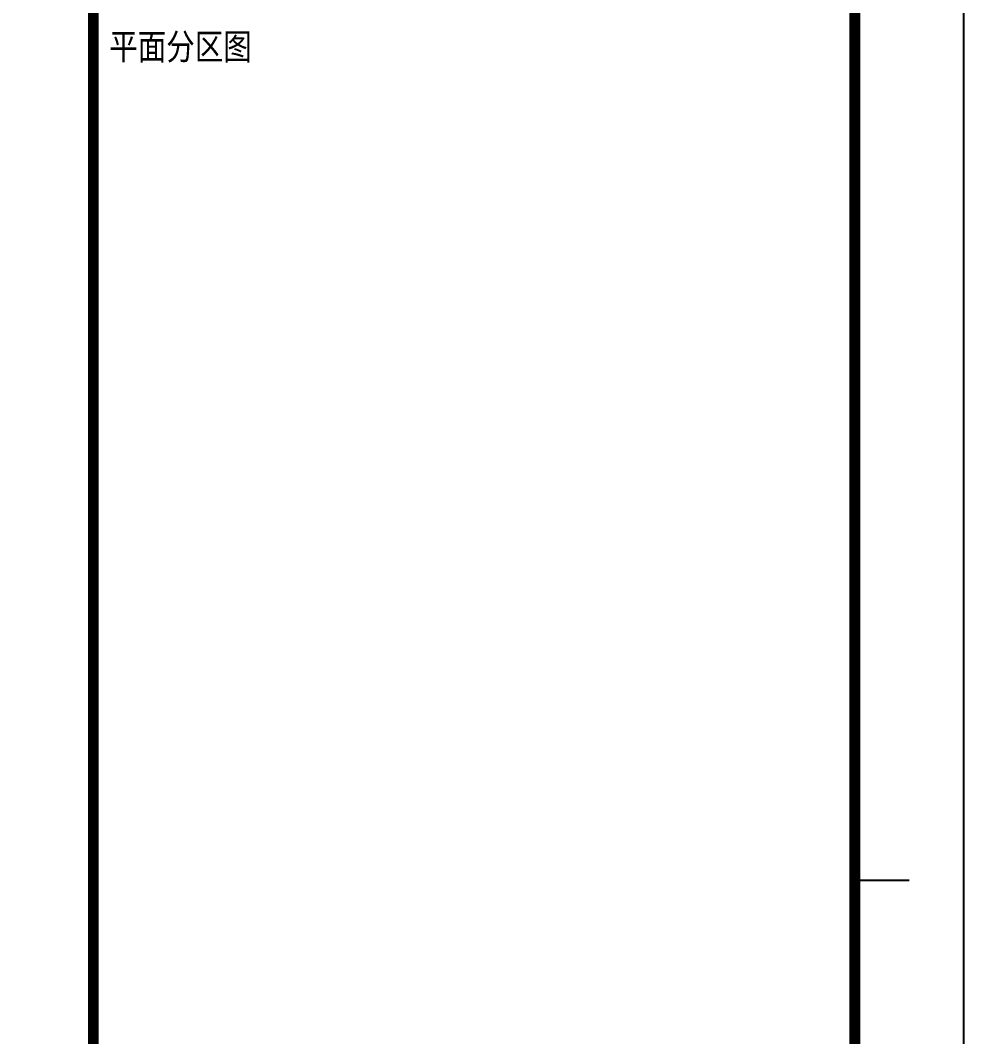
# Model space of a CAD drawing. Extents: x 79570 to 678837, y -1139230 to -612789.
# Drawn here: x 648291 to 652626, y -830966 to -826295 of the extents above; entities that cross this region are included whole.
import ezdxf
from ezdxf.enums import TextEntityAlignment as Align

# ---------------------------------------------------------------- set-up
doc = ezdxf.new("R2010")
doc.units = 0
doc.header["$LTSCALE"] = 1000
doc.header["$MEASUREMENT"] = 0
doc.layers.add('4', color=4, linetype='Continuous')
doc.layers.add('结-图框', color=6, linetype='Continuous')
doc.layers.add('ys-notprint', color=7, linetype='Continuous', plot=False)
doc.layers.add('结-隐线', color=59, linetype='Continuous', plot=False)
doc.styles.add('蓝绿图框', font='', dxfattribs={"width": 0.7})
doc.styles.get('蓝绿图框').set_extended_font_data('SimSun')

# ---------------------------------------------------------------- blocks, each defined once
blk = doc.blocks.new('template_浙_标准图框A1_A1_0.0000_1bed4683cac0ca9b963c039433737638')
at = {"layer": '结-图框'}
blk.add_lwpolyline([(4.057455043948721e-06, 2.550077624619007e-06), (841.0000040574541, 2.550077624619007e-06), (841.0000040574541, 594.0000025500776), (4.057455043948721e-06, 594.0000025500776)], close=True, dxfattribs=at)
at = {"layer": '结-图框', "const_width": 1}
blk.add_lwpolyline([(25.00000405745504, 584.0000025500776), (25.00000405745504, 10.00000255007762), (831.0000040574541, 10.00000255007762), (831.0000040574541, 584.0000025500776)], close=True, dxfattribs=at)
blk.add_lwpolyline([(761.0000040574541, 10.00000255007762), (761.0000040574541, 584.0000025500776)], dxfattribs=at)
at = {"layer": '结-隐线'}
blk.add_line((836.0000040574514, 297.0000025500776), (831.0000040574514, 297.0000025500776), dxfattribs=at)
at = {"color": 6, "style": '蓝绿图框', "width": 0.7}
for tag, p in [('专业审定', (782.4773289518016, 167.5000025500794)), ('专业审核', (782.4773289517989, 158.5000025500794)), ('项目经理', (782.4773289518016, 149.5000025500776)), ('专业负责', (782.4773289517989, 140.5000025500794)), ('专业校对', (782.4773289518016, 131.5000025500794)), ('专业设计', (782.4773289518016, 122.5000025500794)), ('专业制图', (782.4773289518016, 113.5000025500794))]:
    blk.add_attdef(tag, text='', height=3, dxfattribs=at).set_placement(p, align=Align.MIDDLE)
for tag, height, p in [('日期', 3, (821.4486885150527, 113.5000025500849)), ('建设单位', 3.5, (796.0000040574514, 97.71680751249369)), ('项目名称', 3.5, (796.0036289328946, 76.9574456618684)), ('子项名称', 3.5, (796.2638906376624, 63.68845313682687)), ('图纸名称', 3.5, (796.284507595753, 51.48279787982756)), ('图纸名称', 3.5, (796.3750837075368, 46.45471373741202)), ('图纸名称', 3.5, (796.4762630775367, 41.63660427579816)), ('项目编号', 3, (796.146182278706, 32.7491827509366)), ('图号', 3, (789.2000134241562, 23.50000255008672)), ('修改版次', 3, (823.7478286553469, 23.50000255008672))]:
    blk.add_attdef(tag, text='', height=height, dxfattribs=at).set_placement(p, align=Align.MIDDLE_CENTER)
at = {"layer": 'ys-notprint', "color": 6, "style": '蓝绿图框', "width": 0.7}
for tag, p in [('暖通', (21.08550312612715, 577.8394019365915)), ('电气', (21.02001238455887, 564.8195336493154)), ('给排水', (21.34910817921082, 552.5493582411891)), ('结构', (21.47003237925128, 539.6416676044628)), ('建筑', (21.39971938465533, 526.5294264274689))]:
    blk.add_attdef(tag, text='', height=2.5, rotation=90.78007159280595, dxfattribs=at).set_placement(p, align=Align.MIDDLE)
blk.add_attdef('设计发图章', text='', height=3, dxfattribs=at).set_placement((747.0923638749964, 465.4798797882231), align=Align.MIDDLE)
at = {"layer": '结-图框', "style": '蓝绿图框', "width": 0.8}
blk.add_text('平面分区图', height=2.4, dxfattribs=at).set_placement((762.4747746832136, 372.4563639683365))
at = {"layer": '结-图框', "style": '蓝绿图框', "width": 0.7}
for tag, p in [('项目经理', (792.5000040574541, 572.0000025500885)), ('专业负责', (792.5000040574541, 564.0000025500885)), ('专业设计', (792.5000040574541, 556.0000025500885))]:
    blk.add_attdef(tag, text='', height=3.5, dxfattribs=at).set_placement(p, align=Align.MIDDLE_CENTER)

msp = doc.modelspace()

# ---------------------------------------------------------------- block references
at = {"layer": '4', "xscale": 50, "yscale": 50, "zscale": 50}
msp.add_blockref('template_浙_标准图框A1_A1_0.0000_1bed4683cac0ca9b963c039433737638', (610575.857210443, -845098.554173602), dxfattribs=at)

doc.saveas('drawing.dxf')
